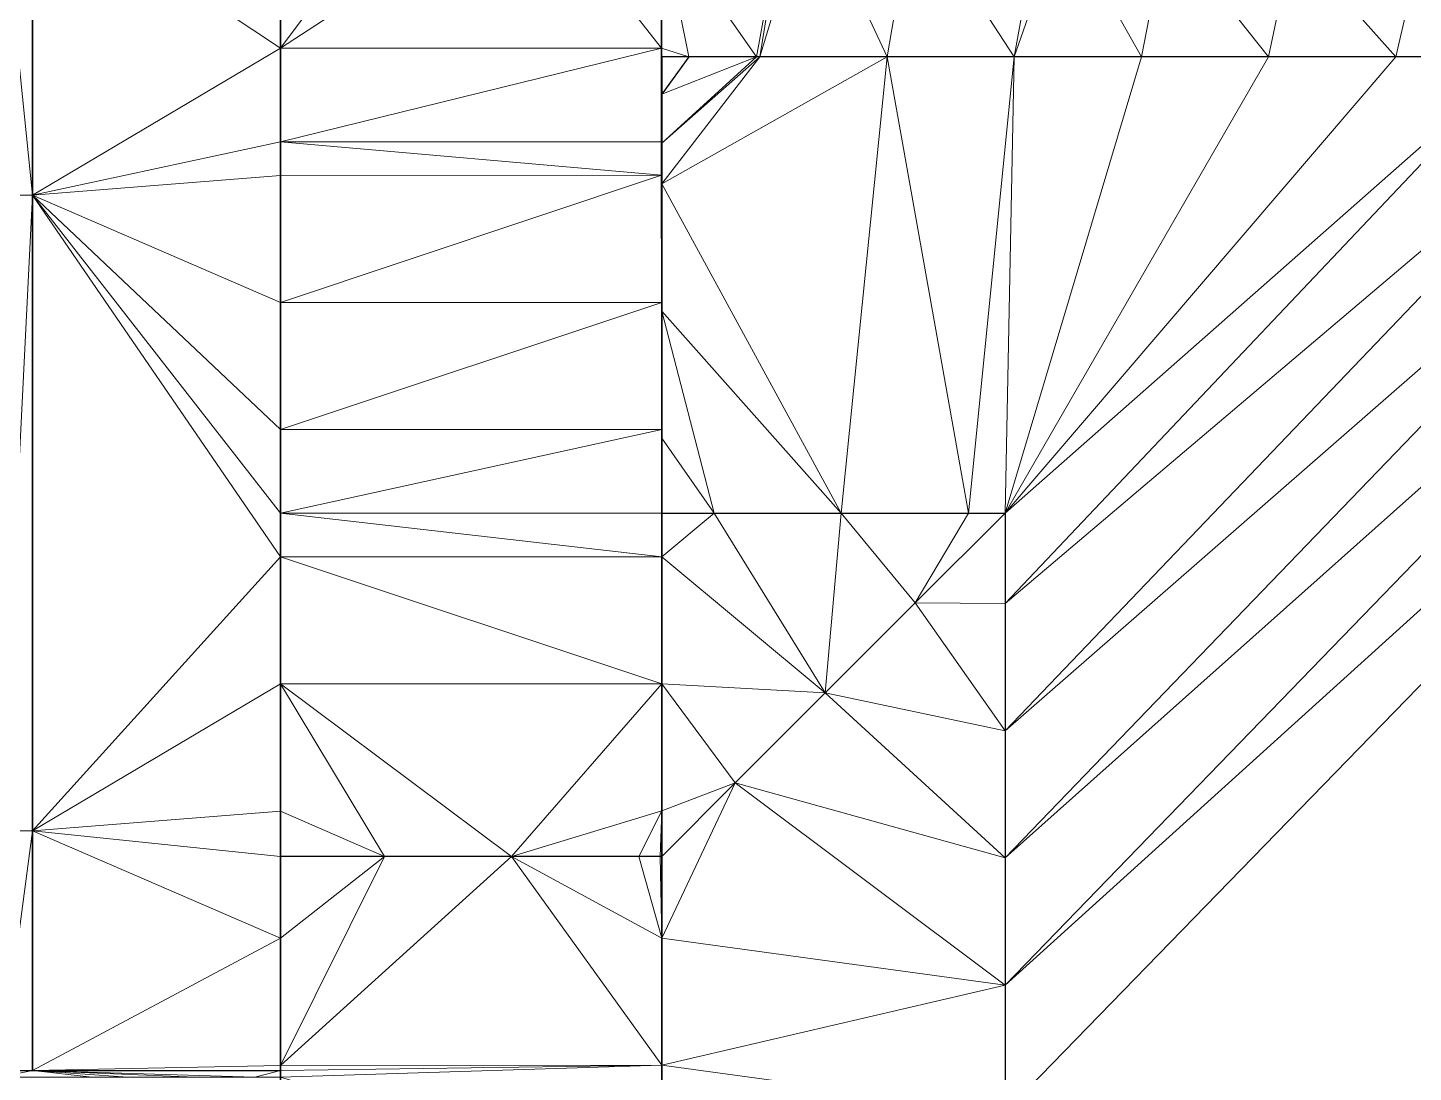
# Model space of a CAD drawing. Header units: metres. Extents: x 246428 to 246884, y 7418966 to 7419490.
# Drawn here: x 246715.98 to 246726.88, y 7419355.31 to 7419363.52 of the extents above; entities that cross this region are included whole.
import ezdxf

# ---------------------------------------------------------------- set-up
doc = ezdxf.new("R2010")
doc.units = ezdxf.units.M
doc.linetypes.add('blank name', pattern=[0])
doc.linetypes.add('HIDDEN', pattern=[9.525, 6.35, -3.175])
doc.layers.add('_12D_UNMAPPED', color=7, linetype='Continuous')
doc.layers.add('GRADELINES', color=250, linetype='HIDDEN', lineweight=25)
doc.layers.add('MISC_PATHS', color=7, linetype='Continuous', lineweight=35)
doc.layers.add('STRUCTURE_RETAINING_WALL', color=7, linetype='Continuous', lineweight=35, true_color=0xeb00a5)

msp = doc.modelspace()

# ---------------------------------------------------------------- linework, layer by layer
at = {"layer": '_12D_UNMAPPED', "color": 3, "linetype": 'blank name', "lineweight": 0}
for points in [[(246715.768, 7419362.205, 35.466), (246715.768, 7419364.655, 35.483), (246716.018, 7419362.205, 35.466)], [(246715.768, 7419364.655, 35.483), (246716.018, 7419364.655, 35.483), (246716.018, 7419362.205, 35.466)], [(246716.018, 7419362.205, 35.466), (246716.018, 7419364.655, 35.483), (246717.967, 7419363.36, 35.453)], [(246716.018, 7419364.655, 35.483), (246717.967, 7419364.36, 35.423), (246717.967, 7419363.36, 35.453)], [(246717.967, 7419364.36, 35.423), (246718.952, 7419364.679, 35.424), (246717.967, 7419363.36, 35.453)], [(246718.952, 7419364.679, 35.424), (246719.951, 7419364.652, 35.434), (246717.967, 7419363.36, 35.453)], [(246717.967, 7419363.36, 35.453), (246719.951, 7419364.652, 35.434), (246720.965, 7419363.361, 35.502)], [(246719.951, 7419364.652, 35.434), (246720.965, 7419364.361, 35.456), (246720.965, 7419363.361, 35.502)], [(246720.965, 7419364.361, 35.456), (246721.951, 7419364.598, 35.47), (246721.711, 7419363.293, 35.67)], [(246721.951, 7419364.598, 35.47), (246721.739, 7419363.293, 35.67), (246721.711, 7419363.293, 35.67)], [(246721.951, 7419364.598, 35.47), (246722.132, 7419364.593, 35.475), (246721.739, 7419363.293, 35.67)], [(246722.132, 7419364.593, 35.475), (246722.739, 7419363.293, 35.67), (246721.739, 7419363.293, 35.67)], [(246722.132, 7419364.593, 35.475), (246722.132, 7419364.593, 35.475), (246721.739, 7419363.293, 35.67)], [(246722.132, 7419364.593, 35.475), (246722.946, 7419364.509, 35.496), (246722.739, 7419363.293, 35.67)], [(246722.946, 7419364.509, 35.496), (246723.739, 7419363.293, 35.67), (246722.739, 7419363.293, 35.67)], [(246722.946, 7419364.509, 35.496), (246723.941, 7419364.407, 35.522), (246723.739, 7419363.293, 35.67)], [(246720.965, 7419363.361, 35.502), (246720.965, 7419364.361, 35.456), (246721.179, 7419363.293, 35.67)], [(246721.179, 7419363.293, 35.67), (246720.965, 7419364.361, 35.456), (246721.711, 7419363.293, 35.67)], [(246723.941, 7419364.407, 35.522), (246724.121, 7419364.388, 35.527), (246723.739, 7419363.293, 35.67)], [(246724.121, 7419364.388, 35.527), (246724.739, 7419363.293, 35.67), (246723.739, 7419363.293, 35.67)], [(246724.121, 7419364.388, 35.527), (246724.121, 7419364.388, 35.527), (246723.739, 7419363.293, 35.67)], [(246724.121, 7419364.388, 35.527), (246724.936, 7419364.304, 35.548), (246724.739, 7419363.293, 35.67)], [(246724.936, 7419364.304, 35.548), (246725.739, 7419363.293, 35.67), (246724.739, 7419363.293, 35.67)], [(246724.936, 7419364.304, 35.548), (246725.931, 7419364.202, 35.574), (246725.739, 7419363.293, 35.67)], [(246725.931, 7419364.202, 35.574), (246726.739, 7419363.293, 35.67), (246725.739, 7419363.293, 35.67)], [(246725.931, 7419364.202, 35.574), (246726.925, 7419364.099, 35.6), (246726.739, 7419363.293, 35.67)], [(246726.739, 7419363.293, 35.67), (246726.925, 7419364.099, 35.6), (246727.739, 7419363.293, 35.67)], [(246716.018, 7419362.205, 35.466), (246717.967, 7419363.36, 35.453), (246717.967, 7419362.624, 35.476)], [(246717.967, 7419362.624, 35.476), (246717.967, 7419363.36, 35.453), (246720.965, 7419363.361, 35.502)], [(246720.965, 7419362.625, 35.536), (246717.967, 7419362.624, 35.476), (246720.965, 7419363.361, 35.502)], [(246720.967, 7419363.293, 35.67), (246720.965, 7419363.361, 35.502), (246721.179, 7419363.293, 35.67)], [(246720.965, 7419362.625, 35.536), (246720.965, 7419363.361, 35.502), (246720.967, 7419362.998, 35.67)], [(246720.967, 7419362.998, 35.67), (246720.965, 7419363.361, 35.502), (246720.967, 7419363.293, 35.67)], [(246722.378, 7419359.704, 35.67), (246720.967, 7419362.293, 35.67), (246722.739, 7419363.293, 35.67)], [(246720.967, 7419363.293, 35.67), (246721.179, 7419363.293, 35.67), (246720.967, 7419362.998, 35.67)], [(246722.739, 7419363.293, 35.67), (246720.967, 7419362.293, 35.67), (246721.739, 7419363.293, 35.67)], [(246720.967, 7419362.612, 35.67), (246720.967, 7419362.998, 35.67), (246721.711, 7419363.293, 35.67)], [(246720.967, 7419362.998, 35.67), (246721.179, 7419363.293, 35.67), (246721.711, 7419363.293, 35.67)], [(246721.711, 7419363.293, 35.67), (246721.739, 7419363.293, 35.67), (246720.967, 7419362.612, 35.67)], [(246721.739, 7419363.293, 35.67), (246720.967, 7419362.293, 35.67), (246720.967, 7419362.612, 35.67)], [(246723.378, 7419359.703, 35.67), (246722.378, 7419359.704, 35.67), (246722.739, 7419363.293, 35.67)], [(246723.739, 7419363.293, 35.67), (246723.378, 7419359.703, 35.67), (246722.739, 7419363.293, 35.67)], [(246723.667, 7419359.703, 35.67), (246723.378, 7419359.703, 35.67), (246723.739, 7419363.293, 35.67)], [(246724.739, 7419363.293, 35.67), (246723.667, 7419359.703, 35.67), (246723.739, 7419363.293, 35.67)], [(246731.739, 7419363.293, 35.67), (246723.667, 7419355.992, 35.67), (246730.739, 7419363.293, 35.67)], [(246726.739, 7419363.293, 35.67), (246723.667, 7419359.703, 35.67), (246725.739, 7419363.293, 35.67)], [(246725.739, 7419363.293, 35.67), (246723.667, 7419359.703, 35.67), (246724.739, 7419363.293, 35.67)], [(246728.739, 7419363.293, 35.67), (246723.667, 7419358.992, 35.67), (246727.739, 7419363.293, 35.67)], [(246723.667, 7419356.992, 35.67), (246723.667, 7419357.992, 35.67), (246729.739, 7419363.293, 35.67)], [(246729.739, 7419363.293, 35.67), (246723.667, 7419357.992, 35.67), (246728.739, 7419363.293, 35.67)], [(246739.566, 7419355.111, 35.67), (246723.667, 7419354.992, 35.67), (246731.739, 7419363.293, 35.67)], [(246723.667, 7419354.992, 35.67), (246723.667, 7419355.992, 35.67), (246731.739, 7419363.293, 35.67)], [(246723.667, 7419355.992, 35.67), (246723.667, 7419356.992, 35.67), (246730.739, 7419363.293, 35.67)], [(246730.739, 7419363.293, 35.67), (246723.667, 7419356.992, 35.67), (246729.739, 7419363.293, 35.67)], [(246723.667, 7419357.992, 35.67), (246723.667, 7419358.992, 35.67), (246728.739, 7419363.293, 35.67)], [(246723.667, 7419358.992, 35.67), (246723.667, 7419359.703, 35.67), (246727.739, 7419363.293, 35.67)], [(246723.667, 7419359.703, 35.67), (246726.739, 7419363.293, 35.67), (246727.739, 7419363.293, 35.67)], [(246720.965, 7419362.625, 35.536), (246720.967, 7419362.998, 35.67), (246720.967, 7419362.612, 35.67)], [(246716.018, 7419362.205, 35.466), (246717.967, 7419362.624, 35.476), (246717.967, 7419362.624, 35.476)], [(246716.018, 7419362.205, 35.466), (246717.967, 7419362.624, 35.476), (246717.967, 7419362.36, 35.488)], [(246720.965, 7419362.625, 35.536), (246720.965, 7419362.624, 35.536), (246717.967, 7419362.624, 35.476)], [(246720.965, 7419362.624, 35.536), (246720.965, 7419362.361, 35.548), (246717.967, 7419362.624, 35.476)], [(246717.967, 7419362.624, 35.476), (246720.965, 7419362.624, 35.536), (246717.967, 7419362.624, 35.476)], [(246717.967, 7419362.624, 35.476), (246720.965, 7419362.361, 35.548), (246717.967, 7419362.36, 35.488)], [(246720.965, 7419362.624, 35.536), (246720.965, 7419362.625, 35.536), (246720.967, 7419362.612, 35.67)], [(246720.965, 7419362.361, 35.548), (246720.965, 7419362.624, 35.536), (246720.967, 7419362.612, 35.67)], [(246720.967, 7419362.293, 35.67), (246720.965, 7419362.361, 35.548), (246720.967, 7419362.612, 35.67)], [(246716.018, 7419362.205, 35.466), (246717.967, 7419362.36, 35.488), (246717.967, 7419361.36, 35.534)], [(246720.966, 7419361.361, 35.594), (246717.967, 7419361.36, 35.534), (246720.965, 7419362.361, 35.548)], [(246717.967, 7419361.36, 35.534), (246717.967, 7419362.36, 35.488), (246720.965, 7419362.361, 35.548)], [(246720.966, 7419361.361, 35.594), (246720.965, 7419362.361, 35.548), (246720.967, 7419362.293, 35.67)], [(246720.967, 7419361.293, 35.67), (246720.966, 7419361.361, 35.594), (246720.967, 7419362.293, 35.67)], [(246722.378, 7419359.704, 35.67), (246720.967, 7419361.293, 35.67), (246720.967, 7419362.293, 35.67)], [(246716.018, 7419357.205, 35.431), (246715.768, 7419357.205, 35.431), (246716.018, 7419362.205, 35.466)], [(246715.768, 7419357.205, 35.431), (246715.768, 7419362.205, 35.466), (246716.018, 7419362.205, 35.466)], [(246717.967, 7419359.704, 35.61), (246716.018, 7419362.205, 35.466), (246717.967, 7419360.36, 35.58)], [(246716.018, 7419362.205, 35.466), (246717.967, 7419361.36, 35.534), (246717.967, 7419360.36, 35.58)], [(246717.967, 7419359.36, 35.605), (246716.018, 7419357.205, 35.431), (246716.018, 7419362.205, 35.466)], [(246717.967, 7419359.36, 35.605), (246716.018, 7419362.205, 35.466), (246717.967, 7419359.704, 35.61)], [(246720.966, 7419360.361, 35.64), (246717.967, 7419360.36, 35.58), (246720.966, 7419361.361, 35.594)], [(246717.967, 7419360.36, 35.58), (246717.967, 7419361.36, 35.534), (246720.966, 7419361.361, 35.594)], [(246720.966, 7419360.361, 35.64), (246720.966, 7419361.361, 35.594), (246720.967, 7419361.293, 35.67)], [(246720.967, 7419360.293, 35.67), (246720.966, 7419360.361, 35.64), (246720.967, 7419361.293, 35.67)], [(246721.378, 7419359.704, 35.67), (246720.967, 7419361.293, 35.67), (246722.378, 7419359.704, 35.67)], [(246721.378, 7419359.704, 35.67), (246720.967, 7419360.293, 35.67), (246720.967, 7419361.293, 35.67)], [(246720.966, 7419359.704, 35.67), (246717.967, 7419359.704, 35.61), (246720.966, 7419360.361, 35.64)], [(246717.967, 7419359.704, 35.61), (246717.967, 7419360.36, 35.58), (246720.966, 7419360.361, 35.64)], [(246720.966, 7419359.704, 35.67), (246720.966, 7419360.361, 35.64), (246720.967, 7419360.293, 35.67)], [(246720.966, 7419359.704, 35.67), (246720.967, 7419360.293, 35.67), (246720.967, 7419359.704, 35.67)], [(246720.967, 7419359.704, 35.67), (246720.967, 7419360.293, 35.67), (246721.378, 7419359.704, 35.67)], [(246720.966, 7419359.704, 35.67), (246720.966, 7419359.361, 35.665), (246717.967, 7419359.704, 35.61)], [(246717.967, 7419359.704, 35.61), (246720.966, 7419359.361, 35.665), (246717.967, 7419359.36, 35.605)], [(246722.252, 7419358.29, 35.65), (246720.966, 7419359.361, 35.665), (246721.378, 7419359.704, 35.67)], [(246720.966, 7419359.361, 35.665), (246720.966, 7419359.704, 35.67), (246720.967, 7419359.704, 35.67)], [(246720.966, 7419359.361, 35.665), (246720.967, 7419359.704, 35.67), (246721.378, 7419359.704, 35.67)], [(246722.252, 7419358.29, 35.65), (246721.378, 7419359.704, 35.67), (246722.378, 7419359.704, 35.67)], [(246722.252, 7419358.29, 35.65), (246722.378, 7419359.704, 35.67), (246722.96, 7419358.997, 35.66)], [(246722.378, 7419359.704, 35.67), (246723.378, 7419359.703, 35.67), (246722.96, 7419358.997, 35.66)], [(246722.96, 7419358.997, 35.66), (246723.667, 7419359.703, 35.67), (246723.667, 7419358.992, 35.67)], [(246723.378, 7419359.703, 35.67), (246723.667, 7419359.703, 35.67), (246722.96, 7419358.997, 35.66)], [(246717.967, 7419358.36, 35.591), (246716.018, 7419357.205, 35.431), (246717.967, 7419359.36, 35.605)], [(246720.966, 7419359.361, 35.665), (246720.966, 7419358.361, 35.651), (246717.967, 7419359.36, 35.605)], [(246720.966, 7419358.361, 35.651), (246717.967, 7419358.36, 35.591), (246717.967, 7419359.36, 35.605)], [(246722.252, 7419358.29, 35.65), (246720.966, 7419358.361, 35.651), (246720.966, 7419359.361, 35.665)], [(246723.667, 7419357.992, 35.67), (246722.252, 7419358.29, 35.65), (246722.96, 7419358.997, 35.66)], [(246723.667, 7419358.992, 35.67), (246723.667, 7419357.992, 35.67), (246722.96, 7419358.997, 35.66)], [(246716.018, 7419357.205, 35.431), (246717.967, 7419358.36, 35.591), (246717.967, 7419357.36, 35.577)], [(246717.967, 7419358.36, 35.591), (246720.966, 7419358.361, 35.651), (246719.785, 7419357.004, 35.608)], [(246717.967, 7419358.36, 35.591), (246719.785, 7419357.004, 35.608), (246718.785, 7419357.004, 35.588)], [(246717.967, 7419357.36, 35.577), (246717.967, 7419358.36, 35.591), (246718.785, 7419357.004, 35.588)], [(246720.966, 7419358.361, 35.651), (246720.966, 7419357.361, 35.637), (246719.785, 7419357.004, 35.608)], [(246720.966, 7419357.361, 35.637), (246720.966, 7419358.361, 35.651), (246721.545, 7419357.583, 35.64)], [(246720.966, 7419358.361, 35.651), (246722.252, 7419358.29, 35.65), (246721.545, 7419357.583, 35.64)], [(246722.252, 7419358.29, 35.65), (246723.667, 7419356.992, 35.67), (246721.545, 7419357.583, 35.64)], [(246723.667, 7419357.992, 35.67), (246723.667, 7419356.992, 35.67), (246722.252, 7419358.29, 35.65)], [(246721.545, 7419357.583, 35.64), (246720.966, 7419357.004, 35.632), (246720.966, 7419357.004, 35.632)], [(246720.966, 7419357.361, 35.637), (246721.545, 7419357.583, 35.64), (246720.966, 7419357.004, 35.632)], [(246723.667, 7419355.992, 35.67), (246720.966, 7419356.361, 35.632), (246721.545, 7419357.583, 35.64)], [(246720.966, 7419356.361, 35.632), (246720.966, 7419357.004, 35.632), (246721.545, 7419357.583, 35.64)], [(246723.667, 7419356.992, 35.67), (246723.667, 7419355.992, 35.67), (246721.545, 7419357.583, 35.64)], [(246716.018, 7419357.205, 35.431), (246717.967, 7419357.36, 35.577), (246717.967, 7419357.004, 35.572)], [(246717.967, 7419357.36, 35.577), (246718.785, 7419357.004, 35.588), (246717.967, 7419357.004, 35.572)], [(246720.966, 7419357.361, 35.637), (246720.785, 7419357.004, 35.628), (246719.785, 7419357.004, 35.608)], [(246720.966, 7419357.361, 35.637), (246720.955, 7419357.004, 35.632), (246720.785, 7419357.004, 35.628)], [(246720.966, 7419357.361, 35.637), (246720.966, 7419357.004, 35.632), (246720.955, 7419357.004, 35.632)], [(246715.768, 7419355.319, 35.417), (246716.018, 7419357.205, 35.431), (246716.018, 7419355.319, 35.417)], [(246715.768, 7419355.319, 35.417), (246715.768, 7419357.205, 35.431), (246716.018, 7419357.205, 35.431)], [(246716.018, 7419357.205, 35.431), (246717.967, 7419357.004, 35.572), (246717.967, 7419356.36, 35.572)], [(246716.018, 7419355.319, 35.417), (246716.018, 7419357.205, 35.431), (246717.967, 7419356.36, 35.572)], [(246717.967, 7419357.004, 35.572), (246716.018, 7419357.205, 35.431), (246717.967, 7419357.004, 35.572)], [(246720.966, 7419355.361, 35.632), (246717.967, 7419355.36, 35.572), (246719.785, 7419357.004, 35.608)], [(246719.785, 7419357.004, 35.608), (246717.967, 7419355.36, 35.572), (246718.785, 7419357.004, 35.588)], [(246717.967, 7419355.36, 35.572), (246717.967, 7419356.36, 35.572), (246718.785, 7419357.004, 35.588)], [(246717.967, 7419356.36, 35.572), (246717.967, 7419357.004, 35.572), (246718.785, 7419357.004, 35.588)], [(246718.785, 7419357.004, 35.588), (246717.967, 7419357.004, 35.572), (246717.967, 7419357.004, 35.572)], [(246720.966, 7419356.361, 35.632), (246720.966, 7419355.361, 35.632), (246719.785, 7419357.004, 35.608)], [(246720.785, 7419357.004, 35.628), (246720.966, 7419356.361, 35.632), (246719.785, 7419357.004, 35.608)], [(246720.955, 7419357.004, 35.632), (246720.966, 7419356.361, 35.632), (246720.785, 7419357.004, 35.628)], [(246720.966, 7419357.004, 35.632), (246720.966, 7419357.004, 35.632), (246720.955, 7419357.004, 35.632)], [(246720.966, 7419357.004, 35.632), (246720.966, 7419356.361, 35.632), (246720.955, 7419357.004, 35.632)], [(246716.018, 7419355.319, 35.417), (246717.967, 7419356.36, 35.572), (246717.967, 7419355.36, 35.572)], [(246720.966, 7419355.361, 35.632), (246720.966, 7419356.361, 35.632), (246723.667, 7419355.992, 35.67)], [(246720.966, 7419355.361, 35.632), (246723.667, 7419355.992, 35.67), (246723.667, 7419354.992, 35.67)], [(246716.487, 7419355.269, 34.917), (246715.767, 7419355.269, 34.917), (246716.018, 7419355.319, 35.417)], [(246715.767, 7419355.269, 34.917), (246715.768, 7419355.319, 35.417), (246716.018, 7419355.319, 35.417)], [(246716.018, 7419355.319, 35.417), (246717.967, 7419355.36, 35.572), (246717.967, 7419355.319, 35.572)], [(246717.297, 7419355.269, 35.558), (246716.018, 7419355.319, 35.417), (246717.767, 7419355.269, 35.568)], [(246716.487, 7419355.269, 34.917), (246716.018, 7419355.319, 35.417), (246716.767, 7419355.269, 35.139)], [(246716.767, 7419355.269, 35.139), (246716.018, 7419355.319, 35.417), (246717.297, 7419355.269, 35.558)], [(246717.767, 7419355.269, 35.568), (246716.018, 7419355.319, 35.417), (246717.967, 7419355.319, 35.572)], [(246717.967, 7419355.269, 35.572), (246717.767, 7419355.269, 35.568), (246717.967, 7419355.319, 35.572)], [(246720.966, 7419355.361, 35.632), (246720.966, 7419354.361, 35.631), (246717.967, 7419355.269, 35.572)], [(246717.967, 7419355.36, 35.572), (246720.966, 7419355.361, 35.632), (246717.967, 7419355.319, 35.572)], [(246720.966, 7419355.361, 35.632), (246717.967, 7419355.269, 35.572), (246717.967, 7419355.319, 35.572)], [(246720.966, 7419354.361, 35.631), (246720.966, 7419355.361, 35.632), (246723.667, 7419354.992, 35.67)]]:
    msp.add_3dface(points, dxfattribs=at)
at = {"layer": 'GRADELINES'}
for points in [[(246720.967, 7419363.293, 35.67), (246720.967, 7419362.293, 35.67), (246720.967, 7419361.293, 35.67), (246720.967, 7419360.293, 35.67), (246720.967, 7419359.704, 35.67), (246720.967, 7419359.704, 35.67), (246721.378, 7419359.704, 35.67), (246722.378, 7419359.704, 35.67), (246723.378, 7419359.703, 35.67), (246723.667, 7419359.703, 35.67), (246723.667, 7419359.703, 35.67), (246723.667, 7419358.992, 35.67), (246723.667, 7419357.992, 35.67), (246723.667, 7419356.992, 35.67), (246723.667, 7419355.992, 35.67), (246723.667, 7419354.992, 35.67)], [(246727.739, 7419363.293, 35.67), (246726.739, 7419363.293, 35.67), (246725.739, 7419363.293, 35.67), (246724.739, 7419363.293, 35.67), (246723.739, 7419363.293, 35.67), (246722.739, 7419363.293, 35.67), (246721.739, 7419363.293, 35.67), (246720.967, 7419363.293, 35.67)], [(246721.179, 7419363.293, 35.67), (246720.967, 7419362.998, 35.67)], [(246721.711, 7419363.293, 35.67), (246720.967, 7419362.612, 35.67)], [(246723.667, 7419359.703, 35.67), (246722.96, 7419358.997, 35.66), (246722.252, 7419358.29, 35.65), (246721.545, 7419357.583, 35.64), (246720.966, 7419357.004, 35.632), (246720.966, 7419357.004, 35.632), (246720.955, 7419357.004, 35.632), (246720.955, 7419357.004, 35.632), (246720.785, 7419357.004, 35.628), (246719.785, 7419357.004, 35.608), (246718.785, 7419357.004, 35.588), (246717.967, 7419357.004, 35.572)], [(246715.767, 7419355.319, 34.917), (246715.768, 7419355.319, 35.417), (246716.018, 7419355.319, 35.417), (246717.967, 7419355.319, 35.572)]]:
    msp.add_polyline3d(points, dxfattribs=at)
at = {"layer": 'MISC_PATHS'}
for points in [[(246717.967, 7419364.624, 35.414), (246717.967, 7419364.36, 35.423), (246717.967, 7419363.36, 35.453), (246717.967, 7419362.624, 35.476), (246717.967, 7419362.624, 35.476), (246717.967, 7419362.36, 35.488), (246717.967, 7419361.36, 35.534), (246717.967, 7419360.36, 35.58), (246717.967, 7419359.704, 35.61), (246717.967, 7419359.36, 35.605), (246717.967, 7419358.36, 35.591), (246717.967, 7419357.36, 35.577), (246717.967, 7419357.004, 35.572), (246717.967, 7419356.36, 35.572), (246717.967, 7419355.36, 35.572), (246717.967, 7419354.36, 35.572), (246717.967, 7419353.36, 35.571), (246717.967, 7419352.36, 35.571), (246717.967, 7419351.36, 35.571), (246717.967, 7419350.36, 35.571), (246717.967, 7419349.939, 35.571), (246717.967, 7419349.939, 35.571)], [(246720.965, 7419364.361, 35.456), (246720.965, 7419363.361, 35.502), (246720.965, 7419362.625, 35.536), (246720.965, 7419362.624, 35.536), (246720.965, 7419362.361, 35.548), (246720.966, 7419361.361, 35.594), (246720.966, 7419360.361, 35.64), (246720.966, 7419359.704, 35.67), (246720.966, 7419359.361, 35.665), (246720.966, 7419358.361, 35.651), (246720.966, 7419357.361, 35.637), (246720.966, 7419357.004, 35.632), (246720.966, 7419356.361, 35.632), (246720.966, 7419355.361, 35.632), (246720.966, 7419354.361, 35.631)]]:
    msp.add_polyline3d(points, dxfattribs=at)
at = {"layer": 'STRUCTURE_RETAINING_WALL'}
msp.add_polyline3d([(246716.018, 7419364.655, 35.483), (246716.018, 7419362.205, 35.466), (246716.018, 7419357.205, 35.431), (246716.018, 7419355.319, 35.417)], dxfattribs=at)

doc.saveas('drawing.dxf')
